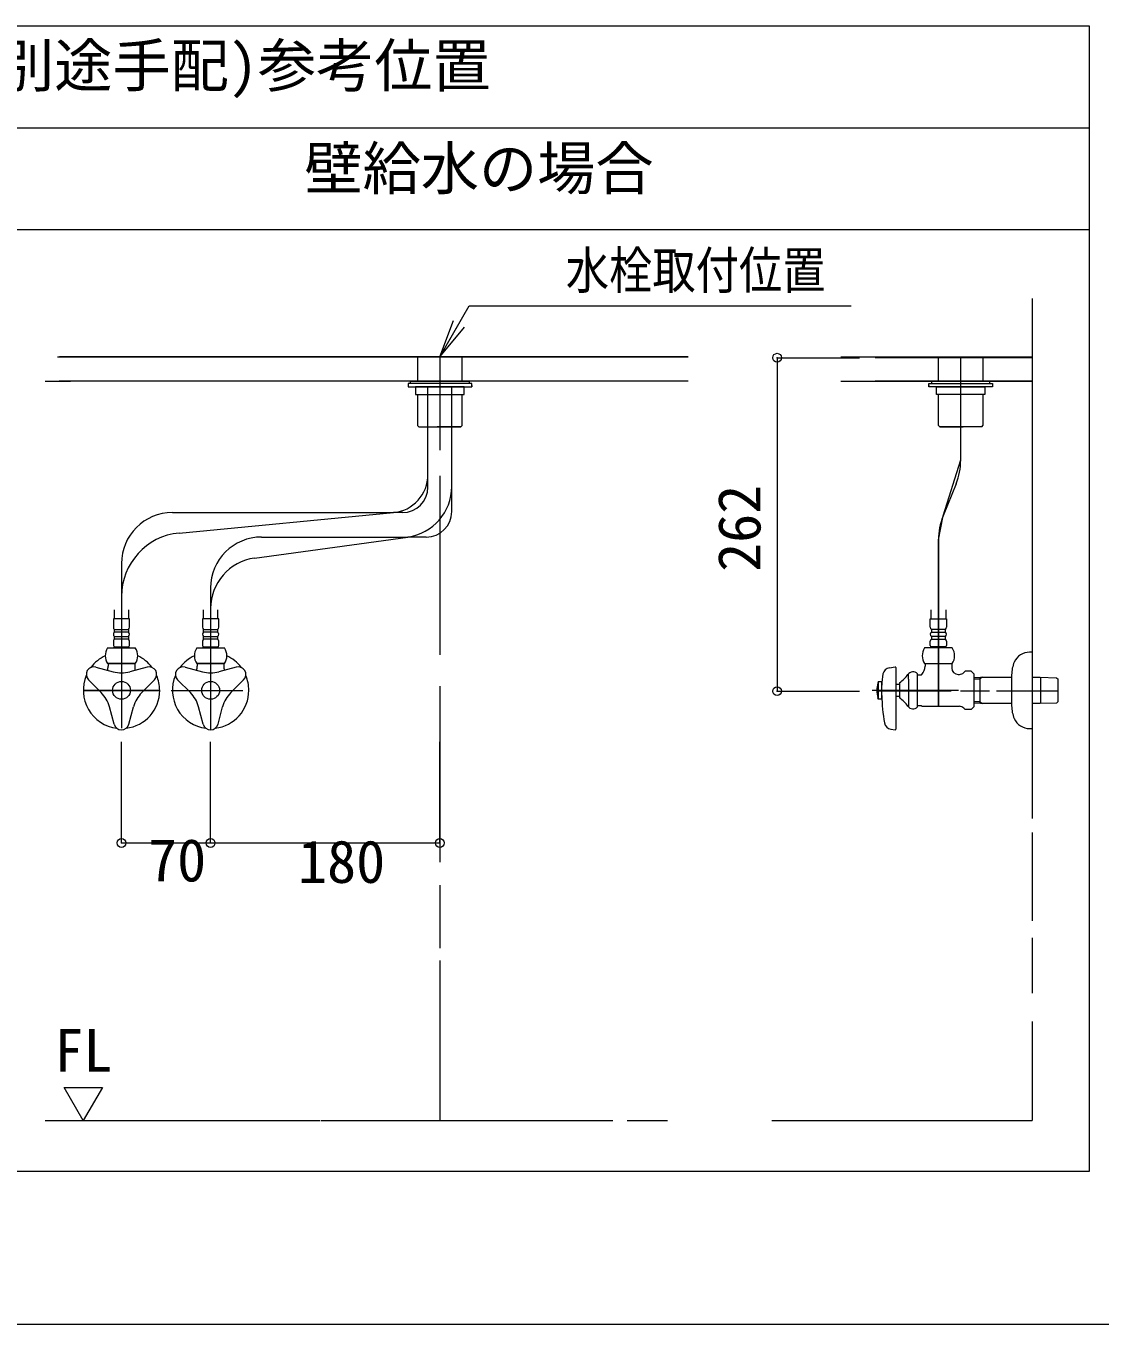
# Model space of a CAD drawing. Units: millimetres, scale not verified. Extents: x -1002 to 1008, y -687 to 676.
# Drawn here: x 351.2 to 720.2, y -687.1 to -240.9 of the extents above; entities that cross this region are included whole.
import ezdxf
from ezdxf.enums import TextEntityAlignment as Align

# ---------------------------------------------------------------- set-up
doc = ezdxf.new("R2010")
doc.units = ezdxf.units.MM
doc.header["$LTSCALE"] = 5
doc.header["$PDMODE"] = 32
doc.header["$PDSIZE"] = 3
doc.layers.add('F-0', color=7, linetype='Continuous', lineweight=15)
doc.styles.add('ＭＳ ゴシック', font='')
doc.styles.get('ＭＳ ゴシック').set_extended_font_data('MS Gothic')

msp = doc.modelspace()

# ---------------------------------------------------------------- linework, layer by layer
at = {"layer": 'F-0', "lineweight": 18}
for p, q in [((-27.254, -240.873), (716.496, -240.873)), ((-27.254, -275.873), (716.496, -275.873))]:
    msp.add_line(p, q, dxfattribs=at)
at = {"layer": 'F-0'}
for p, q in [((344.621, -310.873), (716.496, -310.873)), ((696.809, -334.498), (696.809, -354.899)), ((696.809, -334.498), (696.809, -398.717)), ((493.371, -354.623), (503.475, -337.123)), ((503.475, -337.123), (634.725, -337.123)), ((493.371, -354.623), (498.039, -342.163)), ((493.371, -354.623), (499.934, -343.257)), ((493.371, -354.623), (501.828, -344.35)), ((362.019, -354.623), (578.684, -354.623)), ((578.684, -354.623), (362.708, -354.623)), ((485.715, -354.623), (485.715, -362.936)), ((493.371, -354.648), (493.371, -386.661)), ((501.028, -362.936), (501.028, -354.623)), ((644.142, -354.899), (642.964, -354.899)), ((696.809, -354.899), (644.142, -354.899)), ((664.653, -362.936), (664.653, -354.623)), ((672.309, -390.05), (672.309, -354.623)), ((679.965, -354.623), (679.965, -362.936)), ((696.809, -354.899), (696.809, -379.742)), ((357.746, -362.936), (366.503, -362.936)), ((578.684, -362.936), (362.609, -362.936)), ((482.434, -363.811), (482.434, -364.905)), ((504.309, -363.811), (482.434, -363.811)), ((482.434, -364.905), (504.309, -364.905)), ((483.309, -362.936), (503.434, -362.936)), ((483.309, -363.811), (483.309, -362.936)), ((503.434, -363.811), (483.309, -363.811)), ((501.684, -364.905), (485.059, -364.905)), ((485.059, -364.905), (485.059, -367.53)), ((489.3, -395.092), (489.3, -364.791)), ((497.443, -399.204), (497.443, -364.944)), ((501.684, -367.53), (501.684, -364.905)), ((503.434, -362.936), (503.434, -363.811)), ((504.309, -364.905), (504.309, -363.811)), ((504.309, -364.467), (504.309, -364.905)), ((631.184, -362.936), (643.937, -362.936)), ((696.809, -362.936), (642.956, -362.936)), ((643.189, -362.936), (696.809, -362.936)), ((661.371, -364.905), (661.371, -363.811)), ((661.371, -363.811), (683.246, -363.811)), ((661.371, -364.467), (661.371, -364.905)), ((683.246, -364.905), (661.371, -364.905)), ((662.246, -362.936), (662.246, -363.811)), ((682.371, -362.936), (662.246, -362.936)), ((662.246, -363.811), (682.371, -363.811)), ((663.996, -364.905), (680.621, -364.905)), ((663.996, -367.53), (663.996, -364.905)), ((680.621, -364.905), (680.621, -367.53)), ((682.371, -363.811), (682.371, -362.936)), ((683.246, -363.811), (683.246, -364.905)), ((485.059, -367.53), (501.684, -367.53)), ((485.715, -367.53), (485.715, -378.205)), ((489.3, -395.092), (489.3, -367.53)), ((497.443, -399.204), (497.443, -367.53)), ((501.028, -378.205), (501.028, -367.53)), ((680.621, -367.53), (663.996, -367.53)), ((664.653, -378.205), (664.653, -367.53)), ((679.965, -367.53), (679.965, -378.205)), ((486.043, -378.533), (485.715, -378.205)), ((486.153, -378.642), (486.043, -378.533)), ((486.153, -378.642), (500.196, -378.642)), ((500.196, -378.642), (500.59, -378.642)), ((500.7, -378.533), (500.59, -378.642)), ((501.028, -378.205), (500.7, -378.533)), ((664.653, -378.205), (664.981, -378.533)), ((664.981, -378.533), (665.09, -378.642)), ((665.484, -378.642), (665.09, -378.642)), ((679.528, -378.642), (665.484, -378.642)), ((679.528, -378.642), (679.637, -378.533)), ((679.637, -378.533), (679.965, -378.205)), ((489.3, -399.407), (489.3, -395.092)), ((493.371, -395.514), (493.371, -456.993)), ((696.809, -393.835), (696.809, -410.814)), ((497.443, -407.79), (497.443, -399.204)), ((670.72, -398.235), (666.249, -409.315)), ((401.496, -408.157), (477.421, -408.157)), ((403.795, -415.176), (477.421, -408.157)), ((480.55, -408.157), (477.421, -408.157)), ((696.809, -406.544), (696.809, -423.148)), ((429.731, -423.792), (482.333, -416.54)), ((432.121, -416.54), (482.333, -416.54)), ((488.693, -416.54), (482.333, -416.54)), ((664.661, -417.5), (664.661, -474.717)), ((696.809, -416.269), (696.809, -508.391)), ((383.996, -425.657), (383.996, -436.953)), ((696.809, -432.398), (696.809, -513.348)), ((383.996, -436.953), (383.996, -482.277)), ((383.996, -436.953), (383.996, -482.277)), ((414.621, -434.04), (414.621, -441.128)), ((381.487, -441.594), (381.486, -444.617)), ((386.517, -444.617), (386.518, -441.594)), ((412.112, -441.594), (412.111, -444.617)), ((414.621, -441.128), (414.621, -482.811)), ((414.621, -441.128), (414.621, -482.811)), ((417.142, -444.617), (417.143, -441.594)), ((662.14, -444.617), (662.139, -441.594)), ((667.17, -441.594), (667.171, -444.617)), ((386.796, -444.617), (381.196, -444.617)), ((381.196, -444.617), (381.196, -447.57)), ((386.796, -447.57), (386.796, -444.617)), ((417.421, -444.617), (411.821, -444.617)), ((411.821, -444.617), (411.821, -447.57)), ((417.421, -447.57), (417.421, -444.617)), ((661.861, -444.617), (667.461, -444.617)), ((661.861, -447.57), (661.861, -444.617)), ((667.461, -444.617), (667.461, -447.57)), ((381.59, -448.336), (386.403, -448.336)), ((381.59, -449.211), (381.59, -448.336)), ((386.403, -449.211), (381.59, -449.211)), ((386.403, -448.336), (386.403, -449.211)), ((412.215, -448.336), (417.028, -448.336)), ((412.215, -449.211), (412.215, -448.336)), ((417.028, -449.211), (412.215, -449.211)), ((417.028, -448.336), (417.028, -449.211)), ((667.067, -448.336), (662.254, -448.336)), ((662.254, -448.336), (662.254, -449.211)), ((662.254, -449.211), (667.067, -449.211)), ((667.067, -449.211), (667.067, -448.336)), ((379.241, -454.68), (388.752, -454.68)), ((381.196, -452.383), (381.196, -453.805)), ((381.59, -450.742), (386.403, -450.742)), ((381.59, -451.617), (381.59, -450.742)), ((386.403, -451.617), (381.59, -451.617)), ((381.634, -454.242), (386.359, -454.242)), ((386.403, -450.742), (386.403, -451.617)), ((386.796, -453.805), (386.796, -452.383)), ((409.866, -454.68), (419.377, -454.68)), ((411.821, -452.383), (411.821, -453.805)), ((412.215, -450.742), (417.028, -450.742)), ((412.215, -451.617), (412.215, -450.742)), ((417.028, -451.617), (412.215, -451.617)), ((412.259, -454.242), (416.984, -454.242)), ((417.028, -450.742), (417.028, -451.617)), ((417.421, -453.805), (417.421, -452.383)), ((669.416, -454.68), (659.905, -454.68)), ((661.861, -453.805), (661.861, -452.383)), ((667.067, -450.742), (662.254, -450.742)), ((662.254, -450.742), (662.254, -451.617)), ((662.254, -451.617), (667.067, -451.617)), ((667.023, -454.242), (662.298, -454.242)), ((667.067, -451.617), (667.067, -450.742)), ((667.461, -452.383), (667.461, -453.805)), ((696.809, -456.123), (695.934, -456.123)), ((696.809, -456.123), (696.809, -482.242)), ((375.204, -461.244), (381.166, -462.841)), ((388.752, -460.061), (379.241, -460.061)), ((379.403, -460.061), (379.403, -460.941)), ((379.403, -460.061), (379.911, -460.061)), ((379.911, -460.061), (388.082, -460.061)), ((392.789, -461.244), (386.827, -462.841)), ((388.082, -460.061), (388.59, -460.061)), ((388.59, -460.061), (388.59, -460.941)), ((388.59, -460.941), (388.59, -461.592)), ((405.829, -461.244), (411.791, -462.841)), ((419.377, -460.061), (409.866, -460.061)), ((410.028, -460.061), (410.028, -460.941)), ((410.028, -460.061), (410.536, -460.061)), ((410.536, -460.061), (418.707, -460.061)), ((423.414, -461.244), (417.452, -462.841)), ((418.707, -460.061), (419.215, -460.061)), ((419.215, -460.061), (419.215, -460.941)), ((419.215, -460.941), (419.215, -461.592)), ((647.835, -461.46), (649.755, -461.19)), ((650.004, -461.406), (650.004, -482.559)), ((654.348, -465.453), (654.348, -463.523)), ((657.442, -474.967), (657.442, -463.53)), ((658.714, -463.998), (658.933, -463.78)), ((659.905, -460.061), (669.416, -460.061)), ((660.067, -460.061), (660.575, -460.061)), ((660.067, -460.061), (660.067, -460.941)), ((660.575, -460.061), (668.746, -460.061)), ((668.746, -460.061), (669.254, -460.061)), ((671.442, -463.78), (671.843, -463.78)), ((673.848, -462.681), (673.39, -463.139)), ((675.921, -462.681), (673.848, -462.681)), ((675.921, -462.681), (676.911, -463.67)), ((676.911, -474.826), (676.911, -463.67)), ((689.809, -463.909), (689.809, -474.588)), ((372.668, -465.636), (377.033, -470)), ((395.325, -465.636), (390.96, -470)), ((403.293, -465.636), (407.658, -470)), ((425.95, -465.636), (421.585, -470)), ((493.371, -467.814), (493.371, -528.31)), ((643.967, -466.186), (643.822, -466.733)), ((643.967, -466.186), (645.192, -466.186)), ((643.967, -466.186), (643.967, -472.311)), ((645.192, -472.311), (645.192, -466.186)), ((650.004, -467.17), (651.317, -467.17)), ((651.317, -466.623), (651.317, -471.873)), ((654.348, -465.453), (654.348, -473.044)), ((676.911, -464.813), (679.098, -464.766)), ((676.911, -465.328), (678.879, -465.28)), ((679.802, -464.742), (678.879, -465.275)), ((678.879, -464.766), (678.879, -473.73)), ((679.098, -464.766), (680.021, -464.742)), ((696.809, -464.742), (698.738, -464.742)), ((698.738, -464.742), (699.661, -464.766)), ((699.661, -464.766), (705.278, -464.887)), ((699.879, -465.275), (699.879, -464.766)), ((699.879, -473.73), (699.879, -465.275)), ((705.278, -464.887), (705.786, -465.422)), ((705.786, -465.423), (705.786, -465.422)), ((705.786, -465.639), (705.786, -465.423)), ((705.786, -472.858), (705.786, -465.639)), ((370.871, -469.248), (397.121, -469.248)), ((397.121, -469.248), (370.871, -469.248)), ((401.056, -469.248), (404.249, -469.248)), ((401.496, -469.248), (425.696, -469.248)), ((671.548, -469.248), (641.946, -469.248)), ((668.997, -469.5), (643.967, -469.5)), ((651.317, -471.326), (650.004, -471.326)), ((682.222, -469.5), (672.254, -469.5)), ((705.786, -469.5), (684.593, -469.5)), ((705.786, -473.073), (705.786, -472.858)), ((381.461, -480.865), (379.863, -474.903)), ((386.532, -480.865), (388.129, -474.903)), ((412.086, -480.865), (410.488, -474.903)), ((417.157, -480.865), (418.754, -474.903)), ((657.442, -474.498), (658.098, -474.498)), ((658.098, -474.498), (658.714, -474.498)), ((658.714, -474.498), (658.933, -474.717)), ((658.933, -474.717), (671.843, -474.717)), ((673.848, -475.816), (673.39, -475.358)), ((678.879, -473.217), (676.911, -473.169)), ((679.098, -473.73), (676.911, -473.684)), ((678.879, -473.222), (679.802, -473.755)), ((680.021, -473.755), (679.098, -473.73)), ((689.379, -473.755), (680.021, -473.755)), ((689.809, -473.755), (689.379, -473.755)), ((698.738, -473.755), (696.809, -473.755)), ((699.661, -473.73), (698.738, -473.755)), ((705.278, -473.61), (699.661, -473.73)), ((705.786, -473.074), (705.278, -473.61)), ((705.786, -473.074), (705.786, -473.073)), ((648.348, -482.578), (649.755, -482.776)), ((493.371, -498.308), (493.371, -525.85)), ((696.809, -518.114), (696.809, -548.426)), ((493.371, -536.179), (493.371, -557.845)), ((696.809, -554.336), (696.809, -573.285)), ((493.371, -562.114), (493.371, -617.123)), ((696.809, -583.122), (696.809, -617.123)), ((364.309, -605.757), (377.434, -605.757)), ((370.871, -617.123), (364.309, -605.757)), ((377.434, -605.757), (370.871, -617.123)), ((357.746, -617.123), (430.592, -617.123)), ((370.871, -617.123), (422.395, -617.123)), ((430.592, -617.123), (452.11, -617.123)), ((432.642, -617.123), (442.205, -617.123)), ((452.452, -617.123), (550.71, -617.123)), ((461.674, -617.123), (552.816, -617.123)), ((557.781, -617.123), (571.545, -617.123)), ((607.408, -617.123), (696.809, -617.123)), ((631.184, -617.123), (696.809, -617.123)), ((-1002.086, -687.064), (1002.034, -687.064))]:
    msp.add_line(p, q, dxfattribs=at)
at = {"layer": 'F-0', "color": 4, "lineweight": 9}
for p, q in [((609.223, -354.899), (609.223, -469.5)), ((609.223, -354.899), (637.553, -354.899)), ((609.223, -469.5), (637.553, -469.5)), ((383.996, -521.71), (383.996, -486.888)), ((414.621, -521.71), (414.621, -486.888)), ((493.371, -521.71), (493.371, -486.888)), ((383.996, -521.71), (414.621, -521.71)), ((414.621, -521.71), (493.371, -521.71))]:
    msp.add_line(p, q, dxfattribs=at)
at = {"layer": 'F-0', "lineweight": 18}
msp.add_lwpolyline([(716.496, -240.873), (716.496, -634.623), (344.621, -634.623)], dxfattribs=at)
at = {"layer": 'F-0'}
for points in [[(631.184, -354.623), (643.904, -354.623), (696.809, -354.623)], [(664.661, -474.717), (664.661, -417.5), (666.249, -409.315), (672.309, -390.05), (672.309, -354.623)], [(500.59, -378.642), (500.546, -378.642), (492.496, -378.642)], [(665.09, -378.642), (665.134, -378.642), (673.184, -378.642)], [(381.59, -454.242), (381.371, -454.461), (381.371, -454.68)], [(386.621, -454.68), (386.621, -454.461), (386.403, -454.242)], [(412.215, -454.242), (411.996, -454.461), (411.996, -454.68)], [(417.246, -454.68), (417.246, -454.461), (417.028, -454.242)], [(662.036, -454.68), (662.036, -454.461), (662.254, -454.242)], [(667.067, -454.242), (667.286, -454.461), (667.286, -454.68)], [(658.714, -463.998), (658.098, -463.998), (657.442, -463.998)], [(669.254, -460.061), (669.254, -460.941), (669.254, -461.592)], [(680.021, -464.742), (689.379, -464.742), (689.809, -464.742)], [(645.192, -472.311), (643.967, -472.311), (643.849, -471.873)], [(654.348, -473.044), (654.348, -474.717), (654.348, -474.863)], [(676.911, -474.826), (675.921, -475.816), (673.848, -475.816)], [(695.934, -482.373), (696.809, -482.373), (696.809, -482.242)]]:
    msp.add_lwpolyline(points, dxfattribs=at)
for centre in [(383.996, -469.248), (414.621, -469.248)]:
    msp.add_circle(centre, 3.062, dxfattribs=at)
for centre, radius, start, end in [((650.434, -390.05), 21.875, 338.02737, 0), ((476.175, -395.092), 13.125, 275.44583, 360), ((480.55, -399.407), 8.75, 270, 0), ((479.943, -399.204), 17.5, 277.84996, 0), ((401.496, -425.657), 17.5, 90, 180), ((488.693, -407.79), 8.75, 270, 0), ((686.536, -417.5), 21.875, 158.02737, 180), ((405.871, -436.953), 21.875, 95.44583, 180), ((432.121, -434.04), 17.5, 90, 180), ((432.121, -441.128), 17.5, 97.84996, 180), ((382.138, -447.57), 0.941, 180, 234.43222), ((382.138, -449.976), 0.941, 125.56778, 234.43222), ((385.855, -447.57), 0.941, 305.56778, 0), ((385.855, -449.976), 0.941, 305.56778, 54.43222), ((412.763, -447.57), 0.941, 180, 234.43222), ((412.763, -449.976), 0.941, 125.56778, 234.43222), ((416.48, -447.57), 0.941, 305.56778, 0), ((416.48, -449.976), 0.941, 305.56778, 54.43222), ((662.802, -447.57), 0.941, 180, 234.43222), ((662.802, -449.976), 0.941, 125.56778, 234.43222), ((666.519, -447.57), 0.941, 305.56778, 0), ((666.519, -449.976), 0.941, 305.56778, 54.43222), ((383.231, -457.37), 4.812, 146.00705, 213.99295), ((382.138, -452.383), 0.941, 125.56778, 180), ((381.634, -453.805), 0.438, 180, 270), ((386.359, -453.805), 0.438, 270, 0), ((385.855, -452.383), 0.941, 0, 54.43222), ((384.762, -457.37), 4.812, 326.00705, 33.99295), ((413.856, -457.37), 4.812, 146.00705, 213.99295), ((412.763, -452.383), 0.941, 125.56778, 180), ((412.259, -453.805), 0.438, 180, 270), ((416.984, -453.805), 0.438, 270, 0), ((416.48, -452.383), 0.941, 0, 54.43222), ((415.387, -457.37), 4.812, 326.00705, 33.99295), ((663.895, -457.37), 4.812, 146.00705, 213.99295), ((662.802, -452.383), 0.941, 125.56778, 180), ((662.298, -453.805), 0.438, 180, 270), ((667.023, -453.805), 0.438, 270, 0), ((666.519, -452.383), 0.941, 0, 54.43222), ((665.426, -457.37), 4.812, 326.00705, 33.99295), ((383.996, -469.248), 13.125, 115.15066, 143.05689), ((383.996, -469.248), 13.125, 36.94311, 64.84934), ((414.621, -469.248), 13.125, 115.15066, 143.05689), ((414.621, -469.248), 13.125, 36.94311, 64.84934), ((700.746, -463.909), 10.938, 156.44354, 180), ((695.934, -461.811), 5.688, 90, 156.44354), ((374.524, -463.78), 2.625, 75, 225), ((375.284, -460.941), 4.119, 340.64106, 0), ((383.996, -452.277), 10.938, 255, 285), ((390.778, -461.592), 2.188, 180, 199.83613), ((393.469, -463.78), 2.625, 315, 105), ((405.149, -463.78), 2.625, 75, 225), ((405.909, -460.941), 4.119, 340.64106, 0), ((414.621, -452.277), 10.938, 255, 285), ((421.403, -461.592), 2.188, 180, 199.83613), ((424.094, -463.78), 2.625, 315, 105), ((677.966, -469.089), 32.812, 170.40851, 177.22136), ((648.2, -464.059), 2.625, 98.00409, 170.40851), ((649.786, -461.406), 0.219, 0, 98.00409), ((645.451, -457.914), 10.5, 303.95919, 326.04081), ((655.911, -465.092), 2.188, 45.573, 143.1301), ((655.948, -460.941), 4.119, 316.4444, 0), ((671.442, -461.592), 2.188, 180, 270), ((671.843, -461.592), 2.188, 270, 315), ((383.996, -469.248), 13.125, 156.94311, 263.05689), ((383.996, -469.248), 13.125, 0, 23.05689), ((414.621, -469.248), 13.125, 156.94311, 263.05689), ((414.621, -469.248), 13.125, 0, 23.05689), ((654.467, -469.248), 10.938, 166.70293, 180), ((369.299, -477.734), 10.938, 15, 45), ((383.996, -469.248), 13.125, 276.94311, 0), ((398.694, -477.734), 10.938, 135, 165), ((399.924, -477.734), 10.938, 15, 45), ((414.621, -469.248), 13.125, 276.94311, 0), ((429.319, -477.734), 10.938, 135, 165), ((654.467, -469.248), 10.938, 180, 193.29707), ((654.467, -469.248), 10.938, 193.29707, 193.88654), ((710.817, -469.248), 65.648, 181.52753, 189.8029), ((645.451, -480.582), 10.5, 33.95919, 56.04081), ((655.911, -473.405), 2.188, 216.8699, 314.427), ((671.843, -476.905), 2.188, 45, 90), ((700.746, -474.588), 10.938, 180, 203.55646), ((383.996, -480.186), 2.625, 195, 345), ((414.621, -480.186), 2.625, 195, 345), ((648.714, -479.979), 2.625, 189.8029, 262), ((695.934, -476.686), 5.688, 203.55646, 270), ((649.786, -482.559), 0.219, 262, 0)]:
    msp.add_arc(centre, radius, start, end, dxfattribs=at)
at = {"layer": 'F-0', "color": 6}
for p in [(609.223, -354.899), (609.223, -469.5), (383.996, -521.71), (414.621, -521.71), (493.371, -521.71)]:
    msp.add_point(p, dxfattribs=at)

# ---------------------------------------------------------------- texts
at = {"layer": 'F-0', "style": 'ＭＳ ゴシック'}
for s, p in [('止水栓(別途手配)参考位置', (270.941, -266.189)), ('壁給水の場合', (446.826, -301.518)), ('70', (393.138, -539.34)), ('180', (444.658, -539.832)), ('FL', (360.94, -604.736))]:
    msp.add_text(s, height=14.66, dxfattribs=at).set_placement(p, align=Align.BOTTOM_LEFT)
at = {"layer": 'F-0', "style": 'ＭＳ ゴシック', "width": 0.85}
msp.add_text('水栓取付位置', height=12.83, dxfattribs=at).set_placement((536.626, -335.09), align=Align.BOTTOM_LEFT)
at = {"layer": 'F-0', "style": 'ＭＳ ゴシック'}
msp.add_text('262', height=14.66, rotation=90, dxfattribs=at).set_placement((607.928, -428.504), align=Align.BOTTOM_LEFT)

doc.saveas('drawing.dxf')
